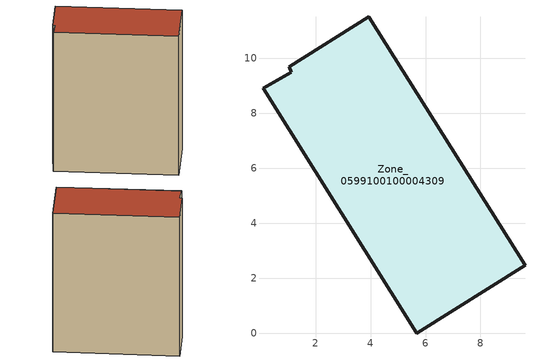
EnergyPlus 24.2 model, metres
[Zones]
Zone_0599100100004309
 floor ground (C_G): 1.11,9.5 1.04,9.7 3.94,11.51 9.62,2.47 5.68,0 0.08,8.91 z0
 wall outside (C_F): 5.68,0 9.62,2.47 3.94,11.51 1.04,9.7 1.11,9.5 0.08,8.91 5.68,0 z0:13.25
 roof outside (C_R): 1.11,9.5 0.08,8.91 5.68,0 9.62,2.47 3.94,11.51 1.04,9.7 z13.25
[BUILDING]
Pand.0599100100004309: North Axis=0; Terrain=City; Loads Convergence Tolerance Value=0.04; Temperature Convergence Tolerance Value=0.4; Solar Distribution=FullExterior; Maximum Number of Warmup Days=25; Minimum Number of Warmup Days=1
[Site:Location]
Rotterdam.The.Hague.AP_ZH_NLD Design_Conditions: Latitude=51.96; Longitude=4.45; Time Zone=1; Elevation=-4.5
[SITE:GROUNDTEMPERATURE:BUILDINGSURFACE]
18, 18, 18, 18, 18, 18, 18, 18, 18, 18, 18, 18
[MATERIAL] Thermal Absorptance=0.9; Solar Absorptance=0.7; Visible Absorptance=0.7
Name | Roughness | Thickness | Conductivity | Density | Specific Heat
G.TI.2006-2014 | MediumSmooth | 0.15 | 0.06 | 540 | 1210
F.TI.2006-2014 | Rough | 0.3 | 0.12 | 1920 | 840
R.TI.2006-2014 | MediumRough | 0.2 | 0.08 | 1500 | 1000
[CONSTRUCTION]
C_G: G.TI.2006-2014
C_F: F.TI.2006-2014
C_R: R.TI.2006-2014
[ZONE]
Zone_0599100100004309: Type=1; Multiplier=1; Ceiling Height=Autocalculate; Volume=Autocalculate; Floor Area=autocalculate; Part of Total Floor Area=Yes
[ZONEINFILTRATION:DESIGNFLOWRATE]
Infil_Zone_0599100100004309: Zone or ZoneList or Space or SpaceList=Zone_0599100100004309; Schedule=AlwaysOn; Design Flow Rate Calculation Method=Flow/Area; Flow Rate per Floor Area=0.0015; Constant Term Coefficient=1; Temperature Term Coefficient=0; Velocity Term Coefficient=0; Velocity Squared Term Coefficient=0
[HVACTEMPLATE:ZONE:IDEALLOADSAIRSYSTEM]
Zone_0599100100004309: Maximum Heating Supply Air Temperature=50; Minimum Cooling Supply Air Temperature=13; Maximum Heating Supply Air Humidity Ratio=0.0156; Minimum Cooling Supply Air Humidity Ratio=0.0077; Heating Limit=NoLimit; Cooling Limit=NoLimit; Dehumidification Control Type=ConstantSensibleHeatRatio; Cooling Sensible Heat Ratio=0.7; Dehumidification Setpoint=60; Humidification Control Type=None; Humidification Setpoint=30; Outdoor Air Method=None; Outdoor Air Flow Rate per Person=0.00944; Outdoor Air Flow Rate per Zone Floor Area=0; Outdoor Air Flow Rate per Zone=0; Demand Controlled Ventilation Type=None; Outdoor Air Economizer Type=NoEconomizer; Heat Recovery Type=None; Sensible Heat Recovery Effectiveness=0.7; Latent Heat Recovery Effectiveness=0.65
[ZONECONTROL:THERMOSTAT]
ThermostatControl_Zone_0599100100004309: Zone or ZoneList=Zone_0599100100004309; Control Type Schedule=DualSetpointControlType; Control 1=Thermostat_Zone_0599100100004309; Temperature Difference Between Cutout And Setpoint=0
[THERMOSTATSETPOINT:DUALSETPOINT]
Thermostat_Zone_0599100100004309: Heating Setpoint Temperature Schedule=HeatingSetpoint_Zone_0599100100004309; Cooling Setpoint Temperature Schedule=CoolingSetpoint_Zone_0599100100004309
[SCHEDULE:COMPACT]
HeatingSetpoint_Zone_0599100100004309: Through: 12/31, For: AllDays, Until: 24:00, 21
CoolingSetpoint_Zone_0599100100004309: Through: 12/31, For: AllDays, Until: 24:00, 24
DualSetpointControlType: Through: 12/31, For: AllDays, Until: 24:00, 4
AlwaysOn: Through: 12/31, For: AllDays, Until: 24:00, 1
